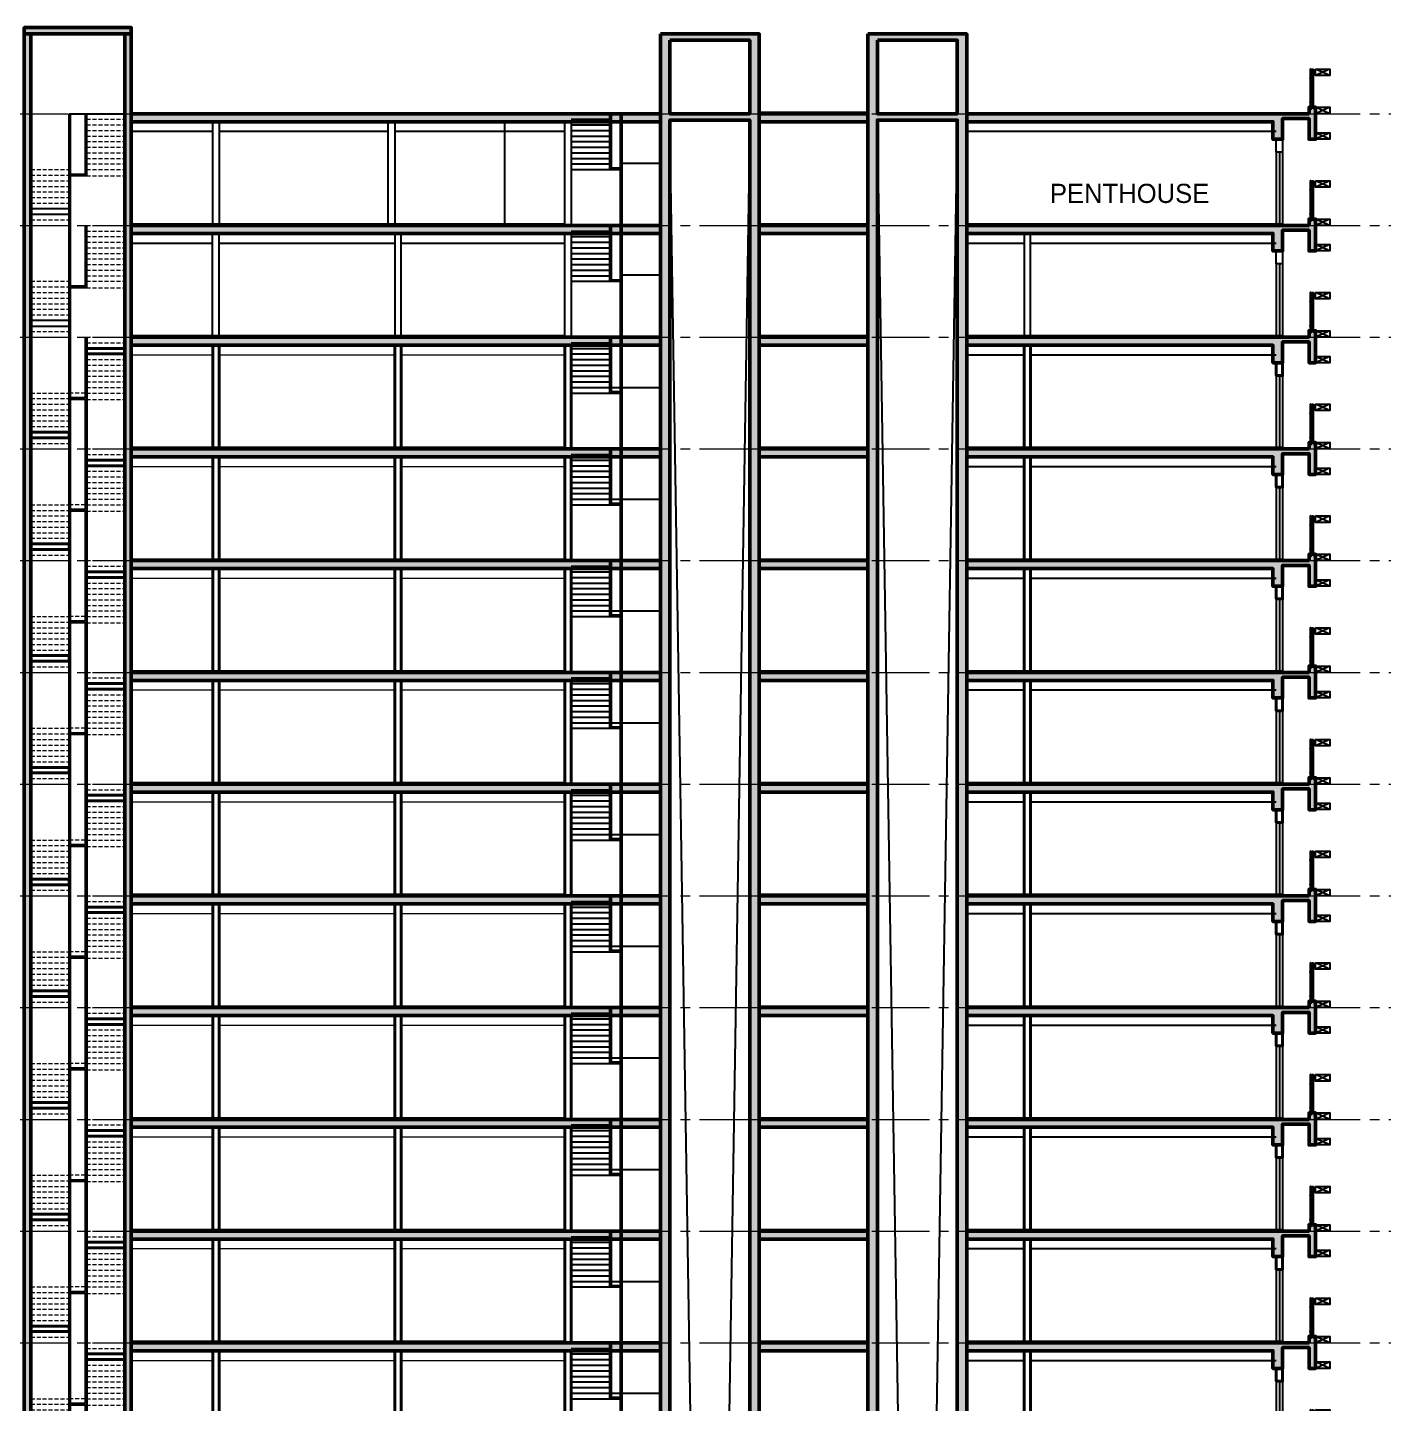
# Model space of a CAD drawing. Header units: millimetres. Extents: x 573003 to 1294762, y -9906 to 413061.
# Drawn here: x 1174097 to 1216587, y 115076 to 158176 of the extents above; entities that cross this region are included whole.
import ezdxf

# ---------------------------------------------------------------- set-up
doc = ezdxf.new("R2010")
doc.units = ezdxf.units.MM
doc.header["$MEASUREMENT"] = 0
doc.linetypes.add('HIDDEN', pattern=[0.375, 0.25, -0.125])
doc.linetypes.add('IMPORT-CE', pattern=[135, 90, -15, 15, -15])
for name, color, linetype in [('A-ANNO-DIMS', 50, 'Continuous'), ('A-ANNO-ROOM', 50, 'Continuous'), ('A-ELEV-13FINE', 8, 'Continuous'), ('A-ELEV-15FINE', 1, 'Continuous'), ('A-ELEV-18LIGHT', 135, 'Continuous'), ('A-ELEV-40HEAVY', 90, 'Continuous'), ('A-ELEV-PATT 3', 251, 'Continuous'), ('A-FLOR-STRS', 1, 'Continuous'), ('A-GRID-01$0$A-ANNO-DIMS', 50, 'Continuous'), ('A-WALL-FNSH', 200, 'Continuous'), ('A-WALL-PATT', 251, 'Continuous'), ('HBA-DW-WIN', 1, 'Continuous')]:
    doc.layers.add(name, color=color, linetype=linetype)
for name, color, linetype, lineweight in [('KT-Net cat', 1, 'Continuous', 40), ('KT-Net cot', 2, 'Continuous', 50), ('KT-Net manh', 251, 'Continuous', 13), ('KT-Net thay', 7, 'Continuous', 25), ('KT-Net truc', 18, 'Continuous', 15)]:
    doc.layers.add(name, color=color, linetype=linetype, lineweight=lineweight)
doc.styles.add('HBA-Text', font='GOTHIC.TTF')

# ---------------------------------------------------------------- blocks, each defined once
blk = doc.blocks.new('1')
at = {"layer": 'A-GRID-01$0$A-ANNO-DIMS'}
for p, q in [((-85207, -52456), (-84757, -52256)), ((-85207, -52256), (-84757, -52456))]:
    blk.add_line(p, q, dxfattribs=at)
at = {"layer": 'A-GRID-01$0$A-ANNO-DIMS', "elevation": 0}
blk.add_lwpolyline([(-84757, -52256), (-85207, -52256), (-85207, -52456), (-84757, -52456)], close=True, dxfattribs=at)
blk = doc.blocks.new('Floor-ST')
at = {"layer": 'A-WALL-PATT'}
h = blk.add_hatch(color=256, dxfattribs=at)
h.dxf.hatch_style = 1
h.paths.add_polyline_path([(-19496, 0), (-36077, 0), (-36077, -250), (-19496, -250)])
h = blk.add_hatch(color=256, dxfattribs=at)
h.dxf.hatch_style = 1
h.paths.add_polyline_path([(-16396, 0), (-12996, 0), (-12996, -250), (-16396, -250)])
at = {"layer": 'A-WALL-PATT', "extrusion": (-2.65424e-07, 2.87023e-18, 1)}
h = blk.add_hatch(color=256, dxfattribs=at)
h.dxf.hatch_style = 1
h.paths.add_polyline_path([(833, 0), (-9896, 0), (-9896, -250), (-300, -250), (-300, -800), (0, -800), (0, -150), (833, -150), (833, -800), (1033, -800), (1033, 200), (833, 200)])
at = {"layer": 'A-ANNO-DIMS', "extrusion": (-2.65421e-07, 4.99413e-07, 1), "elevation": -1}
for points in [[(915, 200), (915, 1400)], [(965, 200), (965, 1400)]]:
    blk.add_lwpolyline(points, dxfattribs=at)
blk.add_lwpolyline([(847, 200), (1033, 200), (1033, 188), (847, 188)], close=True, dxfattribs=at)
at = {"layer": 'A-ELEV-13FINE', "extrusion": (-2.65421e-07, 4.99413e-07, 1)}
for p, q in [((-200, 2300, -1), (-200, 0, -1)), ((0, 2300, -1), (0, 0, -1))]:
    blk.add_line(p, q, dxfattribs=at)
at = {"layer": 'A-ELEV-13FINE'}
for p, q in [((-36077, 50, -1), (-22494, 50, -1)), ((-16396, 50, -1), (-12996, 50, -1))]:
    blk.add_line(p, q, dxfattribs=at)
at = {"layer": 'A-ELEV-13FINE', "extrusion": (-2.65421e-07, 4.99413e-07, 1), "elevation": -1}
for points in [[(-9896, 2950), (-8101, 2950)], [(-7901, 2950), (-200, 2950)], [(-100, 2300), (-100, 50)], [(-9896, 50), (-200, 50)]]:
    blk.add_lwpolyline(points, dxfattribs=at)
at = {"layer": 'A-ELEV-15FINE', "linetype": 'Continuous', "extrusion": (-2.65421e-07, 4.99413e-07, 1), "elevation": -1}
for points in [[(867, 1102), (870, 1102), (870, 1127), (867, 1127)], [(867, 372), (870, 372), (870, 347), (867, 347)]]:
    blk.add_lwpolyline(points, close=True, dxfattribs=at)
for points in [[(915, 1120), (890, 1120)], [(915, 1110), (890, 1110)], [(915, 365), (890, 365)], [(915, 355), (890, 355)]]:
    blk.add_lwpolyline(points, dxfattribs=at)
at = {"layer": 'A-ELEV-15FINE', "extrusion": (-2.65421e-07, 4.99413e-07, 1), "elevation": -1}
for points in [[(875, 205), (897, 205), (897, 200), (875, 200)], [(1005, 205), (983, 205), (983, 200), (1005, 200)]]:
    blk.add_lwpolyline(points, close=True, dxfattribs=at)
for points in [[(882, 205), (882, 208), (890, 208), (890, 205)], [(998, 205), (998, 208), (990, 208), (990, 205)]]:
    blk.add_lwpolyline(points, dxfattribs=at)
at = {"layer": 'A-ELEV-15FINE', "linetype": 'HIDDEN', "extrusion": (-2.65421e-07, 4.99413e-07, 1), "elevation": -1}
for points in [[(890, 200), (890, 123), (882, 123), (882, 200)], [(990, 200), (990, 123), (998, 123), (998, 200)]]:
    blk.add_lwpolyline(points, dxfattribs=at)
at = {"layer": 'A-ELEV-18LIGHT', "extrusion": (-2.65421e-07, 4.99413e-07, 1), "elevation": -1}
blk.add_lwpolyline([(870, 265), (875, 260), (885, 260), (890, 265), (890, 1395), (885, 1400), (875, 1400), (870, 1395), (870, 265)], dxfattribs=at)
at = {"layer": 'A-ELEV-40HEAVY', "extrusion": (-2.65421e-07, 4.99413e-07, 1)}
blk.add_line((833, 200, -1), (1033, 200, -1), dxfattribs=at)
at = {"layer": 'A-ELEV-40HEAVY', "extrusion": (-2.65421e-07, 4.99413e-07, 1), "elevation": -1}
blk.add_lwpolyline([(0, 0), (0, 0)], dxfattribs=at)
at = {"layer": 'A-ELEV-PATT 3', "linetype": 'Continuous', "extrusion": (-2.65421e-07, 4.99413e-07, 1)}
for p, q in [((873, 261, -1), (873, 1399, -1)), ((880, 260, -1), (880, 1400, -1)), ((886, 261, -1), (886, 1399, -1))]:
    blk.add_line(p, q, dxfattribs=at)
at = {"layer": 'A-GRID-01$0$A-ANNO-DIMS', "extrusion": (-2.65421e-07, 4.99413e-07, 1)}
blk.add_line((915, 1400, -1), (965, 1400, -1), dxfattribs=at)
at = {"layer": 'A-GRID-01$0$A-ANNO-DIMS', "extrusion": (-2.65421e-07, 4.99413e-07, 1), "elevation": -1}
blk.add_lwpolyline([(1033, 1265), (1033, 1285), (965, 1285), (965, 1265)], close=True, dxfattribs=at)
at = {"layer": 'HBA-DW-WIN', "ltscale": 5, "extrusion": (-2.65421e-07, 4.99413e-07, 1), "elevation": -1}
blk.add_lwpolyline([(-200, 50), (0, 50), (0, 0), (-200, 0)], close=True, dxfattribs=at)
at = {"layer": 'KT-Net cat'}
for p, q in [((-37473, 3150, -166), (-36272, 3150, -321)), ((-37473, 2975, -166), (-36272, 2975, -321))]:
    blk.add_line(p, q, dxfattribs=at)
for points, elevation in [([(-33520, 3250), (-33320, 3250), (-33320, 0), (-33520, 0)], -1), ([(-27821, 3250), (-27621, 3250), (-27621, 0), (-27821, 0)], -167), ([(-22494, 3250), (-22296, 3250), (-22296, 0), (-22494, 0)], -1), ([(-7901, 0), (-7901, 3250), (-8101, 3250), (-8101, 0)], -167), ([(-39227, 350), (-38026, 350), (-38026, 525), (-39227, 525)], -11)]:
    blk.add_lwpolyline(points, close=True, dxfattribs=dict(at, elevation=elevation))
at = {"layer": 'KT-Net cat', "extrusion": (-2.65424e-07, 2.87652e-18, 1), "elevation": -1}
blk.add_lwpolyline([(0, 2700), (0, 2300), (-200, 2300), (-200, 2700)], dxfattribs=at)
at = {"layer": 'KT-Net cot'}
blk.add_line((-22296, 3500, -1), (-36077, 3500, -166), dxfattribs=at)
at = {"layer": 'KT-Net cot', "elevation": -1}
for points in [[(-19496, 0), (-36077, 0), (-36077, -250), (-19496, -250)], [(-16396, 0), (-12996, 0), (-12996, -250), (-16396, -250)]]:
    blk.add_lwpolyline(points, close=True, dxfattribs=at)
at = {"layer": 'KT-Net cot', "extrusion": (-6.02556e-07, 6.46625e-18, 1)}
blk.add_lwpolyline([(833, 0), (-9896, 0), (-9896, -250), (-300, -250), (-300, -800), (0, -800), (0, -150), (833, -150), (833, -800), (1033, -800), (1033, 200), (833, 200), (833, 0)], dxfattribs=at)
at = {"layer": 'KT-Net manh', "linetype": 'HIDDEN', "ltscale": 500}
for p, q in [((-37473, 3500, -166), (-36272, 3500, -321)), ((-37473, 3325, -166), (-36272, 3325, -321)), ((-37473, 2800, -166), (-36272, 2800, -321)), ((-37473, 2625, -166), (-36272, 2625, -321)), ((-37473, 2450, -166), (-36272, 2450, -321)), ((-37473, 2275, -166), (-36272, 2275, -321)), ((-39227, 1750, -11), (-38026, 1750, -166)), ((-37473, 2100, -166), (-36272, 2100, -321)), ((-37473, 1925, -166), (-36272, 1925, -321)), ((-37473, 1750, -166), (-36272, 1750, -321)), ((-39227, 1575, -11), (-38026, 1575, -166)), ((-39227, 1400, -11), (-38026, 1400, -166)), ((-37473, 1550, -166), (-36272, 1550, -321)), ((-39227, 1225, -11), (-38026, 1225, -166)), ((-39227, 1050, -11), (-38026, 1050, -166)), ((-39227, 875, -11), (-38026, 875, -166)), ((-39227, 700, -11), (-38026, 700, -166)), ((-39227, 175, -11), (-38026, 175, -166)), ((-39227, 0, -11), (-38026, 0, -166))]:
    blk.add_line(p, q, dxfattribs=at)
at = {"layer": 'KT-Net manh'}
for p, q in [((-36077, 2950, -1), (-33520, 2950, -1)), ((-33320, 2950, -1), (-27821, 2950, -1)), ((-27621, 2950, -1), (-22494, 2950, -1))]:
    blk.add_line(p, q, dxfattribs=at)
at = {"layer": 'KT-Net manh', "linetype": 'HIDDEN', "ltscale": 500, "extrusion": (2.22268e-18, -3.68122e-06, 1)}
blk.add_line((-37523, 1750, -160), (-37976, 1750, -166), dxfattribs=at)
at = {"layer": 'KT-Net thay'}
for p, q in [((-38026, 0, -166), (-38026, 3500, -166)), ((-37976, 0, -166), (-37976, 3500, -166)), ((-37523, 3500, -166), (-37523, 1600, -166)), ((-37473, 3500, -166), (-37473, 1550, -166)), ((-22296, 3500, -1), (-20693, 3500, -222)), ((-21093, 3500, -167), (-21093, 1750, -167)), ((-21043, 3500, -167), (-21093, 3500, -167)), ((-21043, 3500, -167), (-21043, 1750, -167)), ((-20743, 0, -167), (-20743, 3500, -167)), ((-20693, 0, -167), (-20693, 3500, -167)), ((-22296, 3325, -1), (-21093, 3325, -167)), ((-22296, 3150, -1), (-21093, 3150, -167)), ((-22296, 2975, -1), (-21093, 2975, -167)), ((-22296, 2800, -1), (-21093, 2800, -167)), ((-22296, 2625, -1), (-21093, 2625, -167)), ((-22296, 2450, -1), (-21093, 2450, -167)), ((-22296, 2275, -1), (-21093, 2275, -167)), ((-22296, 2100, -1), (-21093, 2100, -167)), ((-22296, 1925, -1), (-21093, 1925, -167)), ((-22296, 1750, -1), (-20743, 1750, -215)), ((-21043, 1925, -173), (-20743, 1925, -167)), ((-21043, 1800, -173), (-20743, 1800, -215)), ((-20693, 1925, -125), (-19496, 1925, -1)), ((-37523, 1600, -166), (-37976, 1600, -166)), ((-37473, 1550, -166), (-37976, 1550, -166))]:
    blk.add_line(p, q, dxfattribs=at)
at = {"layer": 'KT-Net thay', "extrusion": (2.22268e-18, -3.68122e-06, 1)}
for p, q in [((-37523, 1550, -166), (-37523, -25, -166)), ((-37473, 1550, -166), (-37473, -25, -166))]:
    blk.add_line(p, q, dxfattribs=at)
at = {"layer": 'A-GRID-01$0$A-ANNO-DIMS', "extrusion": (2.65421e-07, -4.99413e-07, -1), "zscale": -1.000000000000012, "rotation": 0.0003267797221176715}
for p in [(83724, 53657, 0), (83724, 52457, 0), (83724, 51657, 0)]:
    blk.add_blockref('1', p, dxfattribs=at)

msp = doc.modelspace()

# ---------------------------------------------------------------- hatches: boundary and pattern name
at = {"layer": 'A-WALL-PATT', "extrusion": (2.45682e-18, 7.53123e-06, 1)}
h = msp.add_hatch(color=256, dxfattribs=at)
h.dxf.hatch_style = 1
h.paths.add_polyline_path([(1174197, 475.6), (1173996.8, 475.6), (1173996.8, 157975.6), (1174197, 157975.6)])
h.paths.add_polyline_path([(1177347.1, 475.6), (1177147, 475.6), (1177147, 157975.6), (1177347.1, 157975.6)])
h.paths.add_polyline_path([(1173996.8, 157975.6), (1177347.1, 157975.6), (1177347.1, 158175.6), (1173996.8, 158175.6)])
at = {"layer": 'A-WALL-PATT', "extrusion": (2.25311e-19, 1.12124e-05, 1)}
h = msp.add_hatch(color=256, dxfattribs=at)
h.dxf.hatch_style = 1
h.paths.add_polyline_path([(1193927.9, 157975.6), (1197028, 157975.6), (1197028, -1524.4), (1193927.9, -1524.4)])
h.paths.add_polyline_path([(1196728.1, -1324.4), (1194228.1, -1324.4), (1194228.1, 155275.6), (1196728.1, 155275.6)], flags=16)
h.paths.add_polyline_path([(1200427.9, 157975.6), (1203527.9, 157975.6), (1203527.9, -1524.4), (1200427.9, -1524.4)])
h.paths.add_polyline_path([(1203228.1, -1324.4), (1200728.1, -1324.4), (1200728.1, 155275.6), (1203228.1, 155275.6)], flags=16)
h.paths.add_polyline_path([(1194228.1, 157775.6), (1196728.1, 157775.6), (1196728.1, 155475.6), (1194228.1, 155475.6)], flags=16)
h.paths.add_polyline_path([(1200728.1, 157775.6), (1203228.1, 157775.6), (1203228.1, 155475.6), (1200728.1, 155475.6)], flags=16)
at = {"layer": 'A-WALL-PATT', "extrusion": (-2.65424e-07, 1.12124e-05, 1)}
h = msp.add_hatch(color=256, dxfattribs=at)
h.dxf.hatch_style = 1
h.paths.add_polyline_path([(1214256.4, 155475.6), (1203527.9, 155475.6), (1203527.9, 155225.6), (1213123.8, 155225.6), (1213123.8, 154675.6), (1213423.8, 154675.6), (1213423.8, 155325.6), (1214256.4, 155325.6), (1214256.4, 154675.6), (1214456.4, 154675.6), (1214456.4, 155675.6), (1214256.4, 155675.6)])
at = {"layer": 'A-WALL-PATT', "extrusion": (2.25311e-19, 1.12124e-05, 1)}
h = msp.add_hatch(color=256, dxfattribs=at)
h.dxf.hatch_style = 1
h.paths.add_polyline_path([(1193927.9, 155475.6), (1177346.8, 155475.6), (1177346.8, 155225.6), (1193927.9, 155225.6)])
h = msp.add_hatch(color=256, dxfattribs=at)
h.dxf.hatch_style = 1
h.paths.add_polyline_path([(1197028, 155475.6), (1200427.9, 155475.6), (1200427.9, 155225.6), (1197028, 155225.6)])
at = {"layer": 'A-WALL-PATT', "extrusion": (-2.65424e-07, 1.12124e-05, 1)}
h = msp.add_hatch(color=256, dxfattribs=at)
h.dxf.hatch_style = 1
h.paths.add_polyline_path([(1214256.4, 151975.6), (1203527.9, 151975.6), (1203527.9, 151725.6), (1213123.8, 151725.6), (1213123.8, 151175.6), (1213423.8, 151175.6), (1213423.8, 151825.6), (1214256.4, 151825.6), (1214256.4, 151175.6), (1214456.4, 151175.6), (1214456.4, 152175.6), (1214256.4, 152175.6)])
at = {"layer": 'A-WALL-PATT', "extrusion": (2.25311e-19, 1.12124e-05, 1)}
h = msp.add_hatch(color=256, dxfattribs=at)
h.dxf.hatch_style = 1
h.paths.add_polyline_path([(1193927.9, 151975.6), (1177346.8, 151975.6), (1177346.8, 151725.6), (1193927.9, 151725.6)])
h = msp.add_hatch(color=256, dxfattribs=at)
h.dxf.hatch_style = 1
h.paths.add_polyline_path([(1197028, 151975.6), (1200427.9, 151975.6), (1200427.9, 151725.6), (1197028, 151725.6)])
h = msp.add_hatch(color=256, dxfattribs=at)
h.dxf.hatch_style = 1
h.paths.add_polyline_path([(1193927.9, 148475.6), (1177346.8, 148475.6), (1177346.8, 148225.6), (1193927.9, 148225.6)])
h = msp.add_hatch(color=256, dxfattribs=at)
h.dxf.hatch_style = 1
h.paths.add_polyline_path([(1197028, 148475.6), (1200427.9, 148475.6), (1200427.9, 148225.6), (1197028, 148225.6)])
at = {"layer": 'A-WALL-PATT', "extrusion": (-2.65424e-07, 1.12124e-05, 1)}
h = msp.add_hatch(color=256, dxfattribs=at)
h.dxf.hatch_style = 1
h.paths.add_polyline_path([(1214256.4, 148475.6), (1203527.9, 148475.6), (1203527.9, 148225.6), (1213123.8, 148225.6), (1213123.8, 147675.6), (1213423.8, 147675.6), (1213423.8, 148325.6), (1214256.4, 148325.6), (1214256.4, 147675.6), (1214456.4, 147675.6), (1214456.4, 148675.6), (1214256.4, 148675.6)])

# ---------------------------------------------------------------- linework, layer by layer
at = {"layer": 'A-ANNO-DIMS', "extrusion": (-2.65421e-07, 1.17119e-05, 1), "elevation": -13}
for points in [[(1214338.7, 155675.6), (1214338.7, 156875.6)], [(1214388.7, 155675.6), (1214388.7, 156875.6)], [(1214338.7, 152175.6), (1214338.7, 153375.6)], [(1214388.7, 152175.6), (1214388.7, 153375.6)], [(1214338.7, 148675.6), (1214338.7, 149875.6)], [(1214388.7, 148675.6), (1214388.7, 149875.6)]]:
    msp.add_lwpolyline(points, dxfattribs=at)
at = {"layer": 'A-ANNO-DIMS', "extrusion": (-2.65421e-07, 1.17119e-05, 1), "elevation": -12.6}
for points in [[(1214270.9, 155675.6), (1214456.4, 155675.6), (1214456.4, 155663.6), (1214270.9, 155663.6)], [(1214270.9, 152175.6), (1214456.4, 152175.6), (1214456.4, 152163.6), (1214270.9, 152163.6)], [(1214270.9, 148675.6), (1214456.4, 148675.6), (1214456.4, 148663.6), (1214270.9, 148663.6)]]:
    msp.add_lwpolyline(points, close=True, dxfattribs=at)
at = {"layer": 'A-ELEV-13FINE', "extrusion": (2.46656e-18, 7.53123e-06, 1)}
for p, q in [((1196728.1, 155275.6, -14.1), (1194228.1, -1324.4, -12.4)), ((1196728.1, -1324.4, -12.4), (1194228.1, 155275.6, -14.1)), ((1203228.1, 155275.6, -14.1), (1200728.1, -1324.4, -12.4)), ((1203228.1, -1324.4, -12.4), (1200728.1, 155275.6, -14.1))]:
    msp.add_line(p, q, dxfattribs=at)
at = {"layer": 'A-ELEV-13FINE', "extrusion": (2.33781e-19, 1.12124e-05, 1)}
for p, q in [((1197028, 155525.6, -14.1), (1200427.9, 155525.6, -14.1)), ((1177346.8, 154925.6, -14.1), (1179904.2, 154925.6, -14.1)), ((1180104.2, 154925.6, -14.1), (1185402.8, 154925.6, -14.1)), ((1185602.8, 154925.6, -14.1), (1190929.6, 154925.6, -14.1)), ((1177346.8, 152025.6, -14.1), (1190929.6, 152025.6, -14.1)), ((1197028, 152025.6, -14.1), (1200427.9, 152025.6, -14.1)), ((1177346.8, 151425.6, -14.1), (1179904.2, 151425.6, -14.1)), ((1180104.2, 151425.6, -14.1), (1185603.2, 151425.6, -14.1)), ((1185803.2, 151425.6, -14.1), (1190929.6, 151425.6, -14.1)), ((1177346.8, 148525.6, -14.1), (1190929.6, 148525.6, -14.1)), ((1197028, 148525.6, -14.1), (1200427.9, 148525.6, -14.1))]:
    msp.add_line(p, q, dxfattribs=at)
at = {"layer": 'A-ELEV-13FINE', "extrusion": (-2.65421e-07, 1.17119e-05, 1)}
for p, q in [((1213223.8, 154275.6, -14.1), (1213223.8, 151975.6, -14.1)), ((1213423.8, 154275.6, -14.1), (1213423.8, 151975.6, -14.1)), ((1213223.8, 150775.6, -14.1), (1213223.8, 148475.6, -14.1)), ((1213423.8, 150775.6, -14.1), (1213423.8, 148475.6, -14.1))]:
    msp.add_line(p, q, dxfattribs=at)
at = {"layer": 'A-ELEV-13FINE', "extrusion": (-2.65421e-07, 1.17119e-05, 1), "elevation": -12.6}
for points in [[(1203527.9, 154925.7), (1213223.9, 154925.6)], [(1213323.9, 154275.6), (1213323.8, 152025.6)], [(1203527.9, 152025.7), (1213223.8, 152025.6)], [(1203527.9, 151425.7), (1205323, 151425.7)], [(1205523, 151425.7), (1213223.9, 151425.6)], [(1213323.9, 150775.6), (1213323.8, 148525.6)], [(1203527.9, 148525.7), (1213223.8, 148525.6)]]:
    msp.add_lwpolyline(points, dxfattribs=at)
at = {"layer": 'A-ELEV-15FINE', "linetype": 'Continuous', "extrusion": (-2.65421e-07, 1.17119e-05, 1), "elevation": -12.6}
for points in [[(1214290.9, 156578.1), (1214293.7, 156578.1), (1214293.7, 156603.1), (1214290.9, 156603.1)], [(1214290.9, 155848.1), (1214293.7, 155848.1), (1214293.7, 155823.1), (1214290.9, 155823.1)], [(1214290.9, 153078.1), (1214293.7, 153078.1), (1214293.7, 153103.1), (1214290.9, 153103.1)], [(1214290.9, 152348.1), (1214293.7, 152348.1), (1214293.7, 152323.1), (1214290.9, 152323.1)], [(1214290.9, 149578.1), (1214293.7, 149578.1), (1214293.7, 149603.1), (1214290.9, 149603.1)], [(1214290.9, 148848.1), (1214293.7, 148848.1), (1214293.7, 148823.1), (1214290.9, 148823.1)]]:
    msp.add_lwpolyline(points, close=True, dxfattribs=at)
at = {"layer": 'A-ELEV-15FINE', "linetype": 'Continuous', "extrusion": (-2.65421e-07, 1.17119e-05, 1), "elevation": -13}
for points in [[(1214338.7, 156595.6), (1214313.7, 156595.6)], [(1214338.7, 156585.6), (1214313.7, 156585.6)], [(1214338.7, 155840.6), (1214313.7, 155840.6)], [(1214338.7, 155830.6), (1214313.7, 155830.6)], [(1214338.7, 153095.6), (1214313.7, 153095.6)], [(1214338.7, 153085.6), (1214313.7, 153085.6)], [(1214338.7, 152340.6), (1214313.7, 152340.6)], [(1214338.7, 152330.6), (1214313.7, 152330.6)], [(1214338.7, 149595.6), (1214313.7, 149595.6)], [(1214338.7, 149585.6), (1214313.7, 149585.6)], [(1214338.7, 148840.6), (1214313.7, 148840.6)], [(1214338.7, 148830.6), (1214313.7, 148830.6)]]:
    msp.add_lwpolyline(points, dxfattribs=at)
at = {"layer": 'A-ELEV-15FINE', "extrusion": (-2.65421e-07, 1.17119e-05, 1), "elevation": -12.6}
for points in [[(1214298.9, 155680.9), (1214320.7, 155680.9), (1214320.7, 155675.6), (1214298.9, 155675.6)], [(1214428.5, 155680.9), (1214406.7, 155680.9), (1214406.7, 155675.6), (1214428.5, 155675.6)], [(1214298.9, 152180.9), (1214320.7, 152180.9), (1214320.7, 152175.6), (1214298.9, 152175.6)], [(1214428.5, 152180.9), (1214406.7, 152180.9), (1214406.7, 152175.6), (1214428.5, 152175.6)], [(1214298.9, 148680.9), (1214320.7, 148680.9), (1214320.7, 148675.6), (1214298.9, 148675.6)], [(1214428.5, 148680.9), (1214406.7, 148680.9), (1214406.7, 148675.6), (1214428.5, 148675.6)]]:
    msp.add_lwpolyline(points, close=True, dxfattribs=at)
at = {"layer": 'A-ELEV-15FINE', "extrusion": (-2.65421e-07, 1.17119e-05, 1), "elevation": -13}
for points in [[(1214305.6, 155680.9), (1214305.6, 155683.9), (1214314, 155683.9), (1214314, 155680.9)], [(1214421.8, 155680.9), (1214421.8, 155683.9), (1214413.4, 155683.9), (1214413.4, 155680.9)], [(1214305.6, 152180.9), (1214305.6, 152183.9), (1214314, 152183.9), (1214314, 152180.9)], [(1214421.8, 152180.9), (1214421.8, 152183.9), (1214413.4, 152183.9), (1214413.4, 152180.9)], [(1214305.6, 148680.9), (1214305.6, 148683.9), (1214314, 148683.9), (1214314, 148680.9)], [(1214421.8, 148680.9), (1214421.8, 148683.9), (1214413.4, 148683.9), (1214413.4, 148680.9)]]:
    msp.add_lwpolyline(points, dxfattribs=at)
at = {"layer": 'A-ELEV-15FINE', "linetype": 'HIDDEN', "extrusion": (-2.65421e-07, 1.17119e-05, 1), "elevation": -13}
for points in [[(1214314, 155675.6), (1214314, 155599), (1214305.6, 155599), (1214305.6, 155675.6)], [(1214413.4, 155675.6), (1214413.4, 155599), (1214421.8, 155599), (1214421.8, 155675.6)], [(1214314, 152175.6), (1214314, 152099), (1214305.6, 152099), (1214305.6, 152175.6)], [(1214413.4, 152175.6), (1214413.4, 152099), (1214421.8, 152099), (1214421.8, 152175.6)], [(1214314, 148675.6), (1214314, 148599), (1214305.6, 148599), (1214305.6, 148675.6)], [(1214413.4, 148675.6), (1214413.4, 148599), (1214421.8, 148599), (1214421.8, 148675.6)]]:
    msp.add_lwpolyline(points, dxfattribs=at)
at = {"layer": 'A-ELEV-18LIGHT', "extrusion": (-2.65421e-07, 1.17119e-05, 1), "elevation": -13}
for points in [[(1214293.7, 155740.6), (1214298.7, 155735.6), (1214308.7, 155735.6), (1214313.7, 155740.6), (1214313.7, 156870.6), (1214308.7, 156875.6), (1214298.7, 156875.6), (1214293.7, 156870.6), (1214293.7, 155740.6)], [(1214293.7, 152240.6), (1214298.7, 152235.6), (1214308.7, 152235.6), (1214313.7, 152240.6), (1214313.7, 153370.6), (1214308.7, 153375.6), (1214298.7, 153375.6), (1214293.7, 153370.6), (1214293.7, 152240.6)], [(1214293.7, 148740.6), (1214298.7, 148735.6), (1214308.7, 148735.6), (1214313.7, 148740.6), (1214313.7, 149870.6), (1214308.7, 149875.6), (1214298.7, 149875.6), (1214293.7, 149870.6), (1214293.7, 148740.6)]]:
    msp.add_lwpolyline(points, dxfattribs=at)
at = {"layer": 'A-ELEV-40HEAVY', "extrusion": (-2.65421e-07, 1.17119e-05, 1)}
for p, q in [((1214256.4, 155675.6, -14.5), (1214456.4, 155675.6, -14.5)), ((1214256.4, 152175.6, -14.4), (1214456.4, 152175.6, -14.4)), ((1214256.4, 148675.6, -14.4), (1214456.4, 148675.6, -14.4))]:
    msp.add_line(p, q, dxfattribs=at)
at = {"layer": 'A-ELEV-40HEAVY', "extrusion": (-2.65421e-07, 1.17119e-05, 1), "elevation": -12.6}
for points in [[(1213423.8, 151975.6), (1213423.8, 151975.6)], [(1213423.8, 148475.6), (1213423.8, 148475.6)]]:
    msp.add_lwpolyline(points, dxfattribs=at)
at = {"layer": 'A-ELEV-PATT 3', "linetype": 'Continuous', "extrusion": (-2.65421e-07, 1.17119e-05, 1)}
for p, q in [((1214297.3, 155737, -14.5), (1214297.3, 156874.3, -14.5)), ((1214303.7, 155735.6, -14.5), (1214303.7, 156875.6, -14.5)), ((1214310, 155737, -14.5), (1214310, 156874.3, -14.5)), ((1214297.3, 152237, -14.4), (1214297.3, 153374.3, -14.4)), ((1214303.7, 152235.6, -14.4), (1214303.7, 153375.6, -14.4)), ((1214310, 152237, -14.4), (1214310, 153374.3, -14.4)), ((1214297.3, 148737, -14.4), (1214297.3, 149874.3, -14.4)), ((1214303.7, 148735.6, -14.4), (1214303.7, 149875.6, -14.4)), ((1214310, 148737, -14.4), (1214310, 149874.3, -14.4))]:
    msp.add_line(p, q, dxfattribs=at)
at = {"layer": 'A-FLOR-STRS', "extrusion": (2.33781e-19, 1.12124e-05, 1)}
for p, q in [((1189054.6, 152025.6, -101.9), (1189054.6, 155225.6, -101.9)), ((1191128.1, 155475.6, -14.1), (1192730.6, 155475.6, -235.2)), ((1191128.1, 155300.6, -14.1), (1192330.6, 155300.6, -180)), ((1192380.6, 155475.6, -180), (1192330.6, 155475.6, -180)), ((1191128.1, 151975.6, -14.1), (1192730.6, 151975.6, -235.2)), ((1191128.1, 151800.6, -14.1), (1192330.6, 151800.6, -180)), ((1192380.6, 151975.6, -180), (1192330.6, 151975.6, -180))]:
    msp.add_line(p, q, dxfattribs=at)
for points, elevation in [([(1179906.4, 155225.6), (1180106.8, 155225.6), (1180106.8, 151975.6), (1179906.4, 151975.6)], -100.2), ([(1185402.8, 155225.6), (1185602.8, 155225.6), (1185602.8, 151975.6), (1185402.8, 151975.6)], -101.3), ([(1190929.6, 155225.6), (1191128.1, 155225.6), (1191128.1, 151975.6), (1190929.6, 151975.6)], -12.4), ([(1174197, 152325.7), (1175398.3, 152325.7), (1175398.3, 152500.7), (1174197, 152500.7)], -22.9), ([(1179898.6, 151725.6), (1180093.5, 151725.6), (1180093.5, 148475.6), (1179898.6, 148475.6)], -100.2), ([(1185803.5, 151725.6), (1185603.5, 151725.6), (1185603.5, 148475.6), (1185803.5, 148475.6)], -97.9), ([(1190929.6, 151725.6), (1191128.1, 151725.6), (1191128.1, 148475.6), (1190929.6, 148475.6)], -12.4), ([(1205523, 148475.6), (1205523, 151725.6), (1205323, 151725.6), (1205323, 148475.6)], -178.4), ([(1174197, 148825.7), (1175398.3, 148825.7), (1175398.3, 149000.7), (1174197, 149000.7)], -22.9)]:
    msp.add_lwpolyline(points, close=True, dxfattribs=dict(at, elevation=elevation))
at = {"layer": 'A-FLOR-STRS', "extrusion": (-2.65424e-07, 1.12124e-05, 1), "elevation": -12.7}
for points in [[(1213423.9, 154675.6), (1213423.9, 154275.6), (1213223.8, 154275.6), (1213223.9, 154675.6)], [(1213423.9, 151175.6), (1213423.9, 150775.6), (1213223.8, 150775.6), (1213223.9, 151175.6)]]:
    msp.add_lwpolyline(points, dxfattribs=at)
at = {"layer": 'A-GRID-01$0$A-ANNO-DIMS', "extrusion": (-2.65421e-07, 1.17119e-05, 1)}
for p, q in [((1214338.7, 156875.6, -14.5), (1214388.7, 156875.6, -14.5)), ((1214338.7, 153375.6, -14.4), (1214388.7, 153375.6, -14.4)), ((1214338.7, 149875.6, -14.4), (1214388.7, 149875.6, -14.4))]:
    msp.add_line(p, q, dxfattribs=at)
at = {"layer": 'A-GRID-01$0$A-ANNO-DIMS', "extrusion": (-2.65421e-07, 1.17119e-05, 1), "elevation": -12.6}
for points in [[(1214456.5, 156740.6), (1214456.5, 156760.6), (1214388.7, 156760.6), (1214388.7, 156740.6)], [(1214456.5, 153240.6), (1214456.5, 153260.6), (1214388.7, 153260.6), (1214388.7, 153240.6)], [(1214456.5, 149740.6), (1214456.5, 149760.6), (1214388.7, 149760.6), (1214388.7, 149740.6)]]:
    msp.add_lwpolyline(points, close=True, dxfattribs=at)
at = {"layer": 'HBA-DW-WIN', "ltscale": 5, "extrusion": (-2.65421e-07, 1.17119e-05, 1), "elevation": -12.6}
for points in [[(1213223.8, 152025.6), (1213423.8, 152025.6), (1213423.8, 151975.6), (1213223.8, 151975.6)], [(1213223.8, 148525.6), (1213423.8, 148525.6), (1213423.8, 148475.6), (1213223.8, 148475.6)]]:
    msp.add_lwpolyline(points, close=True, dxfattribs=at)
at = {"layer": 'KT-Net cot', "extrusion": (2.33781e-19, 1.12124e-05, 1)}
for p, q in [((1191128.1, 155475.6, -14.1), (1177347.1, 155475.6, -179.8)), ((1191128.1, 151975.6, -14.1), (1177347.1, 151975.6, -179.7))]:
    msp.add_line(p, q, dxfattribs=at)
for points, elevation in [([(1173996.8, 157975.6), (1177347.1, 157975.6), (1177347.1, 158175.6), (1173996.8, 158175.6)], -12.4), ([(1174197, 475.6), (1173996.8, 475.6), (1173996.8, 157975.6), (1174197, 157975.6)], -12.4), ([(1177347.1, 475.6), (1177147, 475.6), (1177147, 157975.6), (1177347.1, 157975.6)], -178), ([(1193927.9, 157975.6), (1197028, 157975.6), (1197028, -1524.4), (1193927.9, -1524.4)], -12.4), ([(1194228.1, 157775.6), (1196728.1, 157775.6), (1196728.1, 155475.6), (1194228.1, 155475.6)], -12.4), ([(1200427.9, 157975.6), (1203527.9, 157975.6), (1203527.9, -1524.4), (1200427.9, -1524.4)], -12.4), ([(1200728.1, 157775.6), (1203228.1, 157775.6), (1203228.1, 155475.6), (1200728.1, 155475.6)], -12.4), ([(1193927.9, 155475.6), (1177346.8, 155475.6), (1177346.8, 155225.6), (1193927.9, 155225.6)], -12.4), ([(1196728.1, -1324.4), (1194228.1, -1324.4), (1194228.1, 155275.6), (1196728.1, 155275.6)], -12.4), ([(1197028, 155475.6), (1200427.9, 155475.6), (1200427.9, 155225.6), (1197028, 155225.6)], -12.4), ([(1203228.1, -1324.4), (1200728.1, -1324.4), (1200728.1, 155275.6), (1203228.1, 155275.6)], -12.4), ([(1193927.9, 151975.6), (1177346.8, 151975.6), (1177346.8, 151725.6), (1193927.9, 151725.6)], -12.4), ([(1197028, 151975.6), (1200427.9, 151975.6), (1200427.9, 151725.6), (1197028, 151725.6)], -12.4), ([(1193927.9, 148475.6), (1177346.8, 148475.6), (1177346.8, 148225.6), (1193927.9, 148225.6)], -12.4), ([(1197028, 148475.6), (1200427.9, 148475.6), (1200427.9, 148225.6), (1197028, 148225.6)], -12.4)]:
    msp.add_lwpolyline(points, close=True, dxfattribs=dict(at, elevation=elevation))
at = {"layer": 'KT-Net cot', "extrusion": (-6.02556e-07, 1.12124e-05, 1), "elevation": -12.5}
for points in [[(1214256.4, 155475.6), (1203527.9, 155475.6), (1203527.9, 155225.6), (1213123.8, 155225.6), (1213123.8, 154675.6), (1213423.8, 154675.6), (1213423.8, 155325.6), (1214256.4, 155325.6), (1214256.4, 154675.6), (1214456.4, 154675.6), (1214456.4, 155675.6), (1214256.4, 155675.6), (1214256.4, 155475.6)], [(1214256.4, 151975.6), (1203527.9, 151975.6), (1203527.9, 151725.6), (1213123.8, 151725.6), (1213123.8, 151175.6), (1213423.8, 151175.6), (1213423.8, 151825.6), (1214256.4, 151825.6), (1214256.4, 151175.6), (1214456.4, 151175.6), (1214456.4, 152175.6), (1214256.4, 152175.6), (1214256.4, 151975.6)], [(1214256.4, 148475.6), (1203527.9, 148475.6), (1203527.9, 148225.6), (1213123.8, 148225.6), (1213123.8, 147675.6), (1213423.8, 147675.6), (1213423.8, 148325.6), (1214256.4, 148325.6), (1214256.4, 147675.6), (1214456.4, 147675.6), (1214456.4, 148675.6), (1214256.4, 148675.6), (1214256.4, 148475.6)]]:
    msp.add_lwpolyline(points, dxfattribs=at)
at = {"layer": 'KT-Net manh', "linetype": 'HIDDEN', "ltscale": 500, "extrusion": (2.33781e-19, 1.12124e-05, 1)}
for p, q in [((1175950.4, 155300.7, -179.8), (1177151.7, 155300.7, -334.9)), ((1175950.4, 155125.7, -179.8), (1177151.7, 155125.7, -334.9)), ((1175950.4, 154950.7, -179.8), (1177151.7, 154950.7, -334.9)), ((1175950.4, 154775.7, -179.8), (1177151.7, 154775.7, -334.9)), ((1175950.4, 154600.7, -179.8), (1177151.7, 154600.7, -334.9)), ((1175950.4, 154425.7, -179.8), (1177151.7, 154425.7, -334.9)), ((1175950.4, 154250.7, -179.8), (1177151.7, 154250.7, -334.9)), ((1175950.4, 154075.7, -179.8), (1177151.7, 154075.7, -334.9)), ((1175950.4, 153900.7, -179.8), (1177151.7, 153900.7, -334.9)), ((1174197, 153725.7, -24.6), (1175398.3, 153725.7, -179.8)), ((1174197, 153550.7, -24.6), (1175398.3, 153550.7, -179.8)), ((1175950.4, 153725.7, -179.8), (1177151.7, 153725.7, -334.9)), ((1175950.4, 153525.7, -179.8), (1177151.7, 153525.7, -334.9)), ((1174197, 153375.7, -24.6), (1175398.3, 153375.7, -179.8)), ((1174197, 153200.7, -24.6), (1175398.3, 153200.7, -179.8)), ((1174197, 153025.7, -24.6), (1175398.3, 153025.7, -179.8)), ((1174197, 152850.7, -24.6), (1175398.3, 152850.7, -179.8)), ((1174197, 152675.7, -24.6), (1175398.3, 152675.7, -179.8)), ((1174197, 152150.7, -24.6), (1175398.3, 152150.7, -179.7)), ((1174197, 151975.7, -24.6), (1175398.3, 151975.7, -179.7)), ((1175950.4, 151975.7, -179.7), (1177151.7, 151975.7, -334.9)), ((1175950.4, 151800.7, -179.7), (1177151.7, 151800.7, -334.9)), ((1175950.4, 151625.7, -179.7), (1177151.7, 151625.7, -334.9)), ((1175950.4, 151450.7, -179.7), (1177151.7, 151450.7, -334.9)), ((1175950.4, 151275.7, -179.7), (1177151.7, 151275.7, -334.9)), ((1175950.4, 151100.7, -179.7), (1177151.7, 151100.7, -334.9)), ((1175950.4, 150925.7, -179.7), (1177151.7, 150925.7, -334.9)), ((1175950.4, 150750.7, -179.7), (1177151.7, 150750.7, -334.9)), ((1175950.4, 150575.7, -179.7), (1177151.7, 150575.7, -334.9)), ((1174197, 150225.7, -24.6), (1175398.3, 150225.7, -179.7)), ((1174197, 150050.7, -24.6), (1175398.3, 150050.7, -179.7)), ((1175950.4, 150400.7, -179.7), (1177151.7, 150400.7, -334.9)), ((1175950.4, 150225.7, -179.7), (1177151.7, 150225.7, -334.9)), ((1175950.4, 150025.7, -179.7), (1177151.7, 150025.7, -334.9)), ((1174197, 149875.7, -24.6), (1175398.3, 149875.7, -179.7)), ((1174197, 149700.7, -24.6), (1175398.3, 149700.7, -179.7)), ((1174197, 149525.7, -24.6), (1175398.3, 149525.7, -179.7)), ((1174197, 149350.7, -24.6), (1175398.3, 149350.7, -179.7)), ((1174197, 149175.7, -24.6), (1175398.3, 149175.7, -179.7)), ((1174197, 148650.7, -24.6), (1175398.3, 148650.7, -179.7)), ((1174197, 148475.7, -24.6), (1175398.3, 148475.7, -179.7))]:
    msp.add_line(p, q, dxfattribs=at)
at = {"layer": 'KT-Net thay', "extrusion": (2.33781e-19, 1.12124e-05, 1)}
for p, q in [((1175398.3, 155475.7, -179.8), (1177151.7, 155475.7, -334.9)), ((1175398.3, 151975.7, -179.7), (1175398.3, 155475.7, -179.8)), ((1175448.3, 151975.7, -179.7), (1175448.3, 155475.7, -179.8)), ((1175900.4, 155475.7, -179.8), (1175900.4, 153575.7, -179.8)), ((1175950.4, 155475.7, -179.8), (1175950.4, 153525.7, -179.8)), ((1192330.6, 155475.6, -180), (1192330.6, 153725.6, -180)), ((1192380.6, 155475.6, -180), (1192380.6, 153725.6, -180)), ((1192680.6, 151975.6, -180), (1192680.6, 155475.6, -180)), ((1192730.6, 151975.6, -180), (1192730.6, 155475.6, -180)), ((1191128.1, 155125.6, -14.1), (1192330.6, 155125.6, -180)), ((1191128.1, 154950.6, -14.1), (1192330.6, 154950.6, -180)), ((1191128.1, 154775.6, -14.1), (1192330.6, 154775.6, -180)), ((1191128.1, 154600.6, -14.1), (1192330.6, 154600.6, -180)), ((1191128.1, 154425.6, -14.1), (1192330.6, 154425.6, -180)), ((1191128.1, 154250.6, -14.1), (1192330.6, 154250.6, -180)), ((1191128.1, 154075.6, -14.1), (1192330.6, 154075.6, -180)), ((1191128.1, 153900.6, -14.1), (1192330.6, 153900.6, -180)), ((1192730.6, 153925.6, -138.5), (1193927.9, 153925.6, -14.1)), ((1175900.4, 153575.7, -179.8), (1175448.3, 153575.7, -179.8)), ((1175950.4, 153525.7, -179.8), (1175448.3, 153525.7, -179.8)), ((1191128.1, 153725.6, -14.1), (1192680.6, 153725.6, -228.3)), ((1192380.6, 153775.6, -186.9), (1192680.6, 153775.6, -228.3)), ((1175398.3, 148475.7, -179.7), (1175398.3, 151975.7, -179.7)), ((1175448.3, 148475.7, -179.7), (1175448.3, 151975.7, -179.7)), ((1175900.4, 151975.7, -179.7), (1175900.4, 150075.7, -179.7)), ((1175950.4, 151975.7, -179.7), (1175950.4, 150025.7, -179.7)), ((1192330.6, 151975.6, -180), (1192330.6, 150225.6, -180)), ((1192380.6, 151975.6, -180), (1192380.6, 150225.6, -180)), ((1192680.6, 148475.6, -179.9), (1192680.6, 151975.6, -180)), ((1192730.6, 148475.6, -179.9), (1192730.6, 151975.6, -180)), ((1191128.1, 151625.6, -14.1), (1192330.6, 151625.6, -180)), ((1191128.1, 151450.6, -14.1), (1192330.6, 151450.6, -180)), ((1191128.1, 151275.6, -14.1), (1192330.6, 151275.6, -180)), ((1191128.1, 151100.6, -14.1), (1192330.6, 151100.6, -180)), ((1191128.1, 150925.6, -14.1), (1192330.6, 150925.6, -180)), ((1191128.1, 150750.6, -14.1), (1192330.6, 150750.6, -180)), ((1191128.1, 150575.6, -14.1), (1192330.6, 150575.6, -180)), ((1192730.6, 150425.6, -138.4), (1193927.9, 150425.6, -14.1)), ((1175900.4, 150075.7, -179.7), (1175448.3, 150075.7, -179.7)), ((1175950.4, 150025.7, -179.7), (1175448.3, 150025.7, -179.7)), ((1191128.1, 150400.6, -14.1), (1192330.6, 150400.6, -180)), ((1191128.1, 150225.6, -14.1), (1192680.6, 150225.6, -228.2)), ((1192380.6, 150275.6, -186.9), (1192680.6, 150275.6, -228.2))]:
    msp.add_line(p, q, dxfattribs=at)
at = {"layer": 'KT-Net truc', "linetype": 'IMPORT-CE', "ltscale": 20}
for p, q in [((1146558, 155475.6, 0), (1289684.4, 155475.6, 0)), ((1146558, 151975.6, 0), (1289684.4, 151975.6, 0)), ((1146558, 148475.6, 0), (1289684.4, 148475.6, 0)), ((1146558, 144975.6, 0), (1289684.4, 144975.6, 0)), ((1146558, 141475.6, 0), (1289684.4, 141475.6, 0)), ((1146558, 137975.6, 0), (1289684.4, 137975.6, 0)), ((1146558, 134475.6, 0), (1289684.4, 134475.6, 0)), ((1146558, 130975.6, 0), (1289684.4, 130975.6, 0)), ((1146558, 127475.6, 0), (1289684.4, 127475.6, 0)), ((1146558, 123975.6, 0), (1289684.4, 123975.6, 0)), ((1146558, 120475.6, 0), (1289684.4, 120475.6, 0)), ((1146558, 116975.6, 0), (1289684.4, 116975.6, 0))]:
    msp.add_line(p, q, dxfattribs=at)

# ---------------------------------------------------------------- block references
at = {"layer": 'A-GRID-01$0$A-ANNO-DIMS', "extrusion": (2.65421e-07, -1.17119e-05, -1), "zscale": -1.000000000000009, "rotation": 0.0003267795514361435}
for p in [(-1129699.9, 209132.1, 12), (-1129699.9, 207932.1, 12), (-1129699.9, 207132.1, 12), (-1129699.9, 205632.1, 12), (-1129699.9, 204432.1, 12), (-1129699.9, 203632.1, 12), (-1129699.9, 202132.1, 12), (-1129699.9, 200932.1, 12), (-1129699.9, 200132.1, 12)]:
    msp.add_blockref('1', p, dxfattribs=at)
at = {"layer": 'A-WALL-FNSH', "extrusion": (2.33781e-19, 1.12124e-05, 1)}
for p in [(1213423.8, 123975.6, -11.8), (1213423.8, 120475.6, -11.8), (1213423.8, 116975.6, -11.8), (1213423.8, 113475.6, -11.8)]:
    msp.add_blockref('Floor-ST', p, dxfattribs=at)
at = {"layer": 'KT-Net cot', "extrusion": (2.33781e-19, 1.12124e-05, 1)}
for p in [(1213423.8, 144975.6, -11.8), (1213423.8, 141475.6, -11.8), (1213423.8, 137975.6, -11.8), (1213423.8, 134475.6, -11.8), (1213423.8, 130975.6, -11.8), (1213423.8, 127475.6, -11.8)]:
    msp.add_blockref('Floor-ST', p, dxfattribs=at)

# ---------------------------------------------------------------- texts
at = {"layer": 'A-ANNO-ROOM', "ltscale": 800, "extrusion": (-1.24708e-05, 4.39787e-06, 1), "insert": (1208630.9, 153280.2, -7.7), "char_height": 600, "width": 6000, "attachment_point": 2, "text_direction": (1, 0, 1.2e-05), "style": 'HBA-Text'}
msp.add_mtext('PENTHOUSE', dxfattribs=at)

doc.saveas('drawing.dxf')
